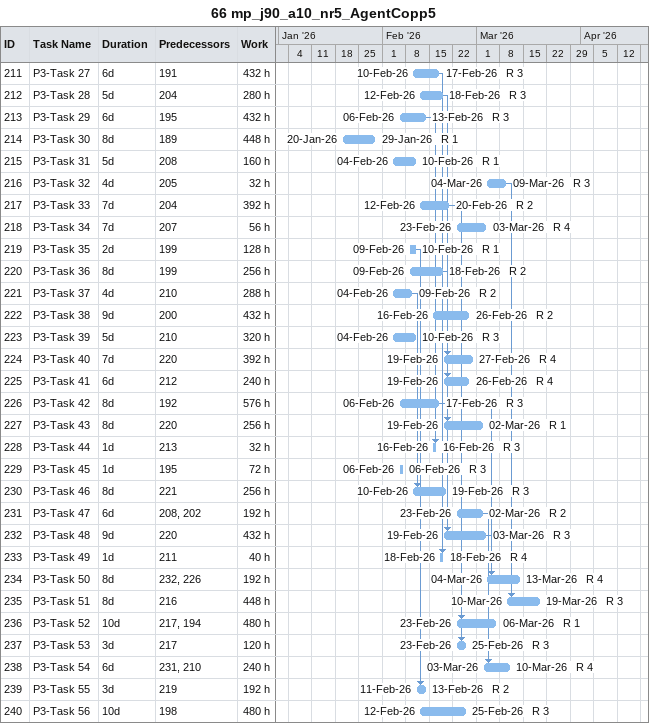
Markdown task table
66 mp_j90_a10_nr5_AgentCopp5

| ID | Task | Duration | Start | Finish | Predecessors | Resources | Work (h) |
|---|---|---|---|---|---|---|---|
| 211 | P3-Task 27 | 6d | 2026-02-10 | 2026-02-17 | 191 | R 3 | 432 |
| 212 | P3-Task 28 | 5d | 2026-02-12 | 2026-02-18 | 204 | R 3 | 280 |
| 213 | P3-Task 29 | 6d | 2026-02-06 | 2026-02-13 | 195 | R 3 | 432 |
| 214 | P3-Task 30 | 8d | 2026-01-20 | 2026-01-29 | 189 | R 1 | 448 |
| 215 | P3-Task 31 | 5d | 2026-02-04 | 2026-02-10 | 208 | R 1 | 160 |
| 216 | P3-Task 32 | 4d | 2026-03-04 | 2026-03-09 | 205 | R 3 | 32 |
| 217 | P3-Task 33 | 7d | 2026-02-12 | 2026-02-20 | 204 | R 2 | 392 |
| 218 | P3-Task 34 | 7d | 2026-02-23 | 2026-03-03 | 207 | R 4 | 56 |
| 219 | P3-Task 35 | 2d | 2026-02-09 | 2026-02-10 | 199 | R 1 | 128 |
| 220 | P3-Task 36 | 8d | 2026-02-09 | 2026-02-18 | 199 | R 2 | 256 |
| 221 | P3-Task 37 | 4d | 2026-02-04 | 2026-02-09 | 210 | R 2 | 288 |
| 222 | P3-Task 38 | 9d | 2026-02-16 | 2026-02-26 | 200 | R 2 | 432 |
| 223 | P3-Task 39 | 5d | 2026-02-04 | 2026-02-10 | 210 | R 3 | 320 |
| 224 | P3-Task 40 | 7d | 2026-02-19 | 2026-02-27 | 220 | R 4 | 392 |
| 225 | P3-Task 41 | 6d | 2026-02-19 | 2026-02-26 | 212 | R 4 | 240 |
| 226 | P3-Task 42 | 8d | 2026-02-06 | 2026-02-17 | 192 | R 3 | 576 |
| 227 | P3-Task 43 | 8d | 2026-02-19 | 2026-03-02 | 220 | R 1 | 256 |
| 228 | P3-Task 44 | 1d | 2026-02-16 | 2026-02-16 | 213 | R 3 | 32 |
| 229 | P3-Task 45 | 1d | 2026-02-06 | 2026-02-06 | 195 | R 3 | 72 |
| 230 | P3-Task 46 | 8d | 2026-02-10 | 2026-02-19 | 221 | R 3 | 256 |
| 231 | P3-Task 47 | 6d | 2026-02-23 | 2026-03-02 | 208, 202 | R 2 | 192 |
| 232 | P3-Task 48 | 9d | 2026-02-19 | 2026-03-03 | 220 | R 3 | 432 |
| 233 | P3-Task 49 | 1d | 2026-02-18 | 2026-02-18 | 211 | R 4 | 40 |
| 234 | P3-Task 50 | 8d | 2026-03-04 | 2026-03-13 | 232, 226 | R 4 | 192 |
| 235 | P3-Task 51 | 8d | 2026-03-10 | 2026-03-19 | 216 | R 3 | 448 |
| 236 | P3-Task 52 | 10d | 2026-02-23 | 2026-03-06 | 217, 194 | R 1 | 480 |
| 237 | P3-Task 53 | 3d | 2026-02-23 | 2026-02-25 | 217 | R 3 | 120 |
| 238 | P3-Task 54 | 6d | 2026-03-03 | 2026-03-10 | 231, 210 | R 4 | 240 |
| 239 | P3-Task 55 | 3d | 2026-02-11 | 2026-02-13 | 219 | R 2 | 192 |
| 240 | P3-Task 56 | 10d | 2026-02-12 | 2026-02-25 | 198 | R 3 | 480 |
